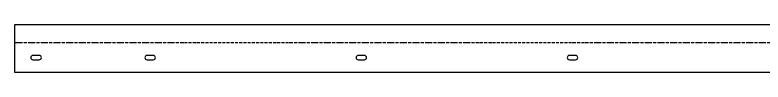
# Model space of a CAD drawing. Header units: millimetres. Extents: x 0 to 3640, y -57 to 57.
# Drawn here: x 0 to 1771, y -57 to 57 of the extents above; entities that cross this region are included whole.
import ezdxf

# ---------------------------------------------------------------- set-up
doc = ezdxf.new("R2010")
doc.units = ezdxf.units.MM
doc.header["$LTSCALE"] = 25
doc.linetypes.add('DASHDOT', pattern=[1, 0.7, -0.14, 0.02, -0.14])
for name, color, linetype in [('3_Pezzi', 7, 'Continuous'), ('5_Bulloni', 7, 'Continuous'), ('98_Cartiglio', 7, 'Continuous')]:
    doc.layers.add(name, color=color, linetype=linetype)

# ---------------------------------------------------------------- blocks, each defined once
blk = doc.blocks.new('BL1553344786_00001')
at = {"layer": '5_Bulloni', "color": 4, "linetype": 'Continuous'}
for p, q in [((57.2, -16.3), (42.7, -16.3)), ((42.7, -26.8), (57.2, -26.8))]:
    blk.add_line(p, q, dxfattribs=at)
for centre, start, end in [((42.7, -21.6), 90, 270), ((57.2, -21.6), 270, 90)]:
    blk.add_arc(centre, 5.25, start, end, dxfattribs=at)
blk = doc.blocks.new('BL1553344786_00002')
at = {"layer": '5_Bulloni', "color": 4, "linetype": 'Continuous'}
for p, q in [((327.3, -16.3), (312.8, -16.3)), ((312.8, -26.8), (327.3, -26.8))]:
    blk.add_line(p, q, dxfattribs=at)
for centre, start, end in [((312.8, -21.6), 90, 270), ((327.3, -21.6), 270, 90)]:
    blk.add_arc(centre, 5.25, start, end, dxfattribs=at)
blk = doc.blocks.new('BL1553344786_00003')
at = {"layer": '5_Bulloni', "color": 4, "linetype": 'Continuous'}
for p, q in [((827.3, -16.3), (812.8, -16.3)), ((812.8, -26.8), (827.3, -26.8))]:
    blk.add_line(p, q, dxfattribs=at)
for centre, start, end in [((812.8, -21.6), 90, 270), ((827.3, -21.6), 270, 90)]:
    blk.add_arc(centre, 5.25, start, end, dxfattribs=at)
blk = doc.blocks.new('BL1553344786_00004')
at = {"layer": '5_Bulloni', "color": 4, "linetype": 'Continuous'}
for p, q in [((1327.3, -16.3), (1312.8, -16.3)), ((1312.8, -26.8), (1327.3, -26.8))]:
    blk.add_line(p, q, dxfattribs=at)
for centre, start, end in [((1312.8, -21.6), 90, 270), ((1327.3, -21.6), 270, 90)]:
    blk.add_arc(centre, 5.25, start, end, dxfattribs=at)
blk = doc.blocks.new('BL1553344786_00010')
at = {"layer": '3_Pezzi', "color": 3, "linetype": 'Continuous'}
for p, q in [((0, 14.3), (0, 56.6)), ((0, 56.6), (3640, 56.6)), ((0, -56.6), (0, 14.3)), ((3640, -56.6), (0, -56.6))]:
    blk.add_line(p, q, dxfattribs=at)
at = {"layer": '98_Cartiglio', "color": 1, "linetype": 'DASHDOT', "ltscale": 0.4}
blk.add_line((1, 14.3), (3639, 14.3), dxfattribs=at)

msp = doc.modelspace()

# ---------------------------------------------------------------- block references
at = {"layer": '5_Bulloni'}
for name in ['BL1553344786_00001', 'BL1553344786_00002', 'BL1553344786_00003', 'BL1553344786_00004']:
    msp.add_blockref(name, (0, 0), dxfattribs=at)
at = {"layer": '98_Cartiglio'}
msp.add_blockref('BL1553344786_00010', (0, 0), dxfattribs=at)

doc.saveas('drawing.dxf')
